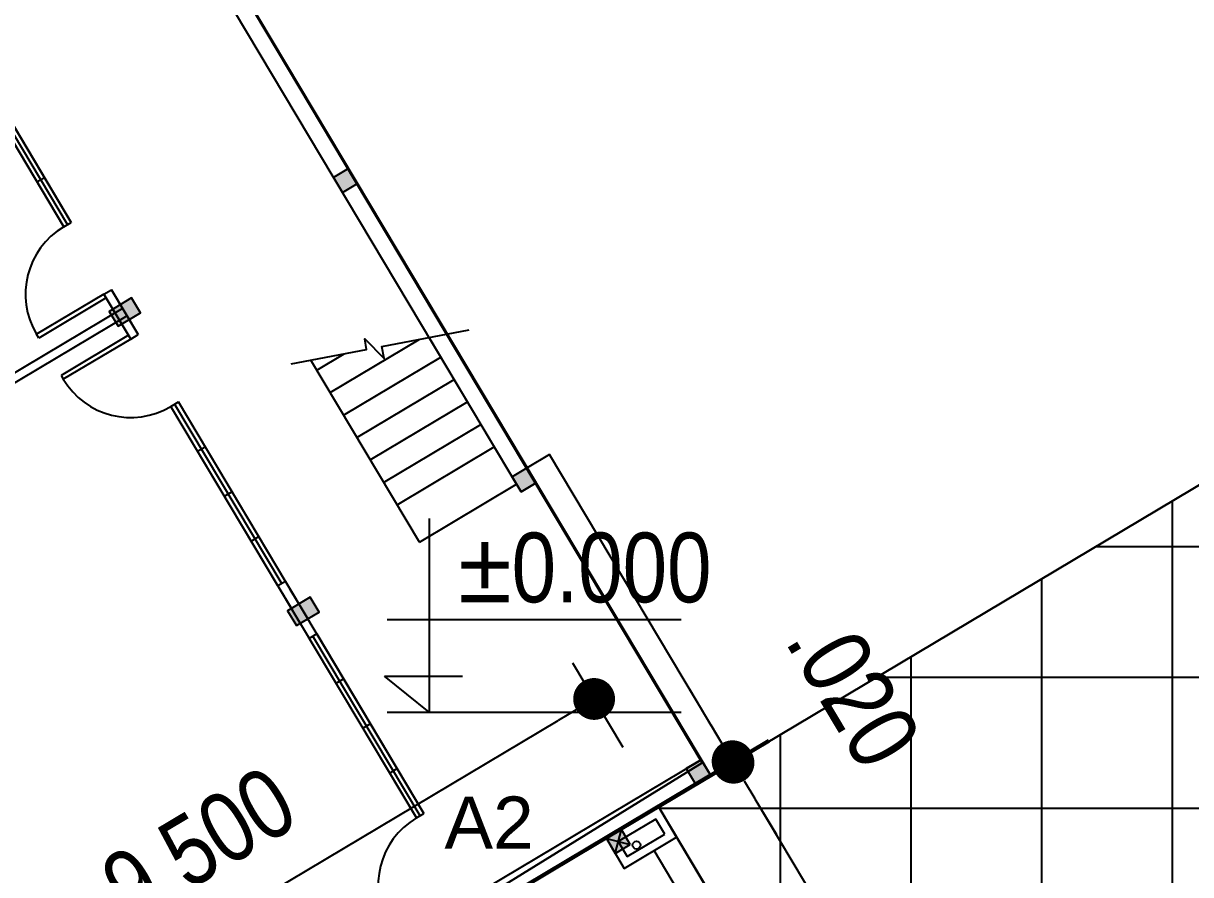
# Model space of a CAD drawing. Header units: millimetres. Extents: x 120 to 288, y 58 to 216.
# Drawn here: x 223.954 to 227.302, y 203.936 to 206.379 of the extents above; entities that cross this region are included whole.
import ezdxf

# ---------------------------------------------------------------- set-up
doc = ezdxf.new("R2010")
doc.units = ezdxf.units.MM
doc.header["$LTSCALE"] = 0.3
doc.header["$MEASUREMENT"] = 0
doc.layers.get('0').update_dxf_attribs({"linetype": 'CONTINUOUS', "lineweight": 13})
doc.layers.get('DEFPOINTS').update_dxf_attribs({"linetype": 'CONTINUOUS', "lineweight": 13})
for name, color, linetype in [('HATCH', 8, 'CONTINUOUS'), ('HATCH1', 8, 'CONTINUOUS'), ('LAYER 1', 1, 'CONTINUOUS'), ('LAYER1', 1, 'CONTINUOUS'), ('Layer2', 4, 'CONTINUOUS'), ('LAYER7', 7, 'CONTINUOUS'), ('TEXT', 1, 'CONTINUOUS'), ('TUONG', 7, 'CONTINUOUS')]:
    doc.layers.add(name, color=color, linetype=linetype)
doc.styles.add('HELVE-KT', font='vhelvcn.TTF')
doc.styles.add('VNI_HELVE', font='vhelven.TTF')
doc.dimstyles.new('1-400', dxfattribs={"dimtxt": 0.2, "dimasz": 0.12, "dimexe": 0.12, "dimexo": 0.2, "dimgap": 0.12, "dimtad": 1, "dimdec": 3, "dimlfac": 4, "dimzin": 4, "dimdsep": 46, "dimtxsty": 'HELVE-KT', "dimblk1": 'DOT', "dimblk2": 'DOT', "dimsah": 1, "dimcen": -0.18, "dimadec": 3, "dimazin": 0, "dimtfac": 1, "dimtdec": 3, "dimtmove": 2, "dimatfit": 3, "dimldrblk": 'DOT', "dimfxl": 0, "dimtolj": 1, "dimtzin": 4, "dimarcsym": 0})

# ---------------------------------------------------------------- blocks, each defined once
blk = doc.blocks.new('TTAT')
at = {"layer": 'HATCH', "ltscale": 5}
for points in [[(-121957.51, 340860.551), (-121957.51, 340860.251), (-121957.31, 340860.251), (-121957.31, 340860.551)], [(-121953.51, 340860.551), (-121953.51, 340860.251), (-121953.31, 340860.251), (-121953.31, 340860.551)], [(-121961.41, 340857.551), (-121961.41, 340857.351), (-121961.21, 340857.351), (-121961.21, 340857.551)], [(-121957.51, 340857.551), (-121957.51, 340857.351), (-121957.31, 340857.351), (-121957.31, 340857.551)], [(-121953.51, 340857.551), (-121953.51, 340857.351), (-121953.31, 340857.351), (-121953.31, 340857.551)]]:
    blk.add_hatch(color=256, dxfattribs=at).paths.add_polyline_path(points)
for p, q in [((-121961.41, 340857.351), (-121961.41, 340857.051)), ((-121957.31, 340857.351), (-121961.41, 340857.351)), ((-121957.31, 340857.051), (-121957.31, 340857.351)), ((-121961.41, 340857.051), (-121957.31, 340857.051))]:
    blk.add_line(p, q, dxfattribs=at)
for points in [[(-121961.21, 340857.351), (-121961.41, 340857.351), (-121961.41, 340867.551), (-121961.21, 340867.551)], [(-121957.51, 340860.551), (-121957.51, 340860.251), (-121957.31, 340860.251), (-121957.31, 340860.551)], [(-121953.51, 340860.551), (-121953.51, 340860.251), (-121953.31, 340860.251), (-121953.31, 340860.551)], [(-121961.41, 340857.551), (-121961.41, 340857.351), (-121961.21, 340857.351), (-121961.21, 340857.551)], [(-121957.51, 340857.551), (-121957.51, 340857.351), (-121957.31, 340857.351), (-121957.31, 340857.551)], [(-121957.51, 340857.551), (-121949.41, 340857.551), (-121949.41, 340857.351), (-121957.51, 340857.351)], [(-121953.51, 340857.551), (-121953.51, 340857.351), (-121953.31, 340857.351), (-121953.31, 340857.551)]]:
    blk.add_lwpolyline(points, close=True, dxfattribs=at)
for points in [[(-121953.46, 340860.401), (-121953.46, 340867.551)], [(-121953.36, 340860.401), (-121953.36, 340867.551)], [(-121960.11, 340860.501), (-121954.61, 340860.501)], [(-121960.11, 340860.401), (-121954.61, 340860.401)], [(-121957.01, 340860.501), (-121957.51, 340860.501)], [(-121957.11, 340860.501), (-121957.51, 340860.501)], [(-121957.01, 340860.401), (-121957.51, 340860.401)], [(-121957.11, 340860.401), (-121957.51, 340860.401)], [(-121957.01, 340860.501), (-121957.31, 340860.501)], [(-121957.01, 340860.401), (-121957.31, 340860.401)], [(-121953.71, 340860.501), (-121953.11, 340860.501)], [(-121953.11, 340860.501), (-121953.71, 340860.501)], [(-121953.71, 340860.501), (-121953.71, 340860.401)], [(-121953.71, 340860.501), (-121953.51, 340860.501)], [(-121953.71, 340860.401), (-121953.11, 340860.401)], [(-121953.11, 340860.401), (-121953.71, 340860.401)], [(-121953.71, 340860.401), (-121953.51, 340860.401)], [(-121953.11, 340860.501), (-121953.31, 340860.501)], [(-121953.11, 340860.401), (-121953.31, 340860.401)], [(-121953.11, 340860.501), (-121953.11, 340860.401)], [(-121952.21, 340860.501), (-121949.41, 340860.501)], [(-121949.41, 340860.501), (-121952.21, 340860.501)], [(-121952.21, 340860.401), (-121949.41, 340860.401)], [(-121949.41, 340860.401), (-121952.21, 340860.401)], [(-121954.899, 340859.064), (-121955.198, 340858.24), (-121955.084, 340858.191), (-121955.39, 340858.117), (-121955.261, 340858.069), (-121955.609, 340857.113)], [(-121957.41, 340858.851), (-121954.976, 340858.851)], [(-121957.41, 340858.851), (-121957.41, 340857.551)], [(-121956.91, 340858.851), (-121956.91, 340857.551)], [(-121956.61, 340858.851), (-121956.61, 340857.551)], [(-121956.31, 340858.851), (-121956.31, 340857.551)], [(-121956.01, 340858.851), (-121956.01, 340857.551)], [(-121955.71, 340858.851), (-121955.71, 340857.551)], [(-121955.41, 340858.851), (-121955.41, 340857.66)], [(-121955.11, 340858.851), (-121955.11, 340858.484)], [(-121957.41, 340857.551), (-121955.449, 340857.551)]]:
    blk.add_lwpolyline(points, dxfattribs=at)
at = {"layer": 'HATCH', "linetype": 'Continuous'}
for points in [[(-121953.71, 340860.501), (-121953.71, 340861.401)], [(-121953.66, 340861.401), (-121953.71, 340861.401)], [(-121953.66, 340860.501), (-121953.66, 340861.401)], [(-121953.16, 340860.501), (-121953.16, 340861.401)], [(-121953.16, 340861.401), (-121953.11, 340861.401)], [(-121953.11, 340860.501), (-121953.11, 340861.401)], [(-121960.11, 340860.501), (-121960.11, 340860.401)], [(-121957.71, 340860.501), (-121960.11, 340860.501)], [(-121960.11, 340860.451), (-121957.71, 340860.451)], [(-121957.71, 340860.401), (-121960.11, 340860.401)], [(-121959.51, 340860.501), (-121959.51, 340860.401)], [(-121958.91, 340860.501), (-121958.91, 340860.401)], [(-121958.31, 340860.501), (-121958.31, 340860.401)], [(-121957.71, 340860.401), (-121957.71, 340860.501)], [(-121957.01, 340860.501), (-121954.61, 340860.501)], [(-121957.01, 340860.401), (-121957.01, 340860.501)], [(-121954.61, 340860.451), (-121957.01, 340860.451)], [(-121957.01, 340860.401), (-121954.61, 340860.401)], [(-121956.41, 340860.501), (-121956.41, 340860.401)], [(-121955.81, 340860.501), (-121955.81, 340860.401)], [(-121955.21, 340860.501), (-121955.21, 340860.401)], [(-121954.61, 340860.501), (-121954.61, 340860.401)], [(-121952.21, 340860.501), (-121952.21, 340860.401)], [(-121949.81, 340860.501), (-121952.21, 340860.501)], [(-121952.21, 340860.451), (-121949.81, 340860.451)], [(-121949.81, 340860.401), (-121952.21, 340860.401)], [(-121951.61, 340860.501), (-121951.61, 340860.401)]]:
    blk.add_lwpolyline(points, dxfattribs=at)
for centre, start, end in [((-121961.01, 340860.501), 0, 90), ((-121953.71, 340860.501), 90, 180), ((-121953.11, 340860.501), 0, 90)]:
    blk.add_arc(centre, 0.9, start, end, dxfattribs=at)
blk = doc.blocks.new('_DOT')
at = {"color": 0, "linetype": 'ByBlock'}
blk.add_line((-0.5, 0), (-1, 0), dxfattribs=at)
at = {"color": 0, "linetype": 'ByBlock', "const_width": 0.5}
blk.add_lwpolyline([(-0.25, 0, 1), (0.25, 0, 1)], format="xyb", close=True, dxfattribs=at)
blk = doc.blocks.new('*D1500')
at = {"layer": 'DEFPOINTS', "color": 0, "lineweight": -2, "ltscale": 5}
for p in [(225.9908, 204.2574), (225.3012, 203.8519), (225.3037, 203.8476)]:
    blk.add_point(p, dxfattribs=at)
at = {"layer": 'LAYER 1', "color": 0, "lineweight": -2, "ltscale": 5}
for p, q in [((225.9268, 204.3647), (225.8653, 204.4678)), ((225.4729, 203.9543), (226.0913, 204.3231)), ((225.4755, 203.95), (226.0939, 204.3188)), ((225.9883, 204.2617), (225.9908, 204.2574)), ((226.0523, 204.1543), (226.1138, 204.0513))]:
    blk.add_line(p, q, dxfattribs=at)
at = {"layer": 'LAYER 1', "color": 0, "lineweight": -2, "ltscale": 5, "xscale": 0.12, "yscale": 0.12, "zscale": 0.12}
for p, rotation in [((225.9883, 204.2617), 300.8132059746077), ((225.9908, 204.2574), 120.8132059746078)]:
    blk.add_blockref('_DOT', p, dxfattribs=dict(at, rotation=rotation))
at = {"layer": 'LAYER 1', "color": 0, "ltscale": 5, "insert": (226.3349, 204.4655), "char_height": 0.2, "attachment_point": 5, "rotation": 300.8132, "style": 'HELVE-KT'}
blk.add_mtext('\\A1;.020', dxfattribs=at)
blk = doc.blocks.new('*D1503')
at = {"layer": 'DEFPOINTS', "color": 0, "lineweight": -2, "ltscale": 5}
for p in [(225.3041, 203.8478), (228.8722, 199.4264), (228.1854, 199.0168)]:
    blk.add_point(p, dxfattribs=at)
at = {"layer": 'LAYER 1', "color": 0, "lineweight": -2, "ltscale": 5}
for p, q in [((225.4758, 203.9502), (226.0939, 204.3188)), ((226.0523, 204.1543), (228.8107, 199.5295)), ((228.3572, 199.1192), (228.9752, 199.4879))]:
    blk.add_line(p, q, dxfattribs=at)
at = {"layer": 'LAYER 1', "color": 0, "lineweight": -2, "ltscale": 5, "xscale": 0.12, "yscale": 0.12, "zscale": 0.12}
for p, rotation in [((225.9908, 204.2574), 120.8132059759951), ((228.8722, 199.4264), 300.8132059759951)]:
    blk.add_blockref('_DOT', p, dxfattribs=dict(at, rotation=rotation))
at = {"layer": 'LAYER 1', "color": 0, "ltscale": 5, "insert": (227.6223, 201.9557), "char_height": 0.2, "attachment_point": 5, "rotation": 300.8132, "style": 'HELVE-KT'}
blk.add_mtext('\\A1;22.500', dxfattribs=at)
blk = doc.blocks.new('*D1505')
at = {"layer": 'DEFPOINTS', "color": 0, "lineweight": -2, "ltscale": 5}
for p in [(225.591, 204.4404), (225.7764, 204.1295), (223.7367, 202.9129)]:
    blk.add_point(p, dxfattribs=at)
at = {"layer": 'LAYER 1', "color": 0, "lineweight": -2, "ltscale": 5}
for p, q in [((225.674, 204.3013), (225.5295, 204.5435)), ((223.6543, 203.2853), (225.4879, 204.379)), ((223.6342, 203.0847), (223.4898, 203.3269))]:
    blk.add_line(p, q, dxfattribs=at)
at = {"layer": 'LAYER 1', "color": 0, "lineweight": -2, "ltscale": 5, "xscale": 0.12, "yscale": 0.12, "zscale": 0.12}
for p, rotation in [((225.591, 204.4404), 30.8132059759178), ((223.5512, 203.2238), 210.8132059759178)]:
    blk.add_blockref('_DOT', p, dxfattribs=dict(at, rotation=rotation))
at = {"layer": 'LAYER 1', "color": 0, "ltscale": 5, "insert": (224.4573, 204.0229), "char_height": 0.2, "attachment_point": 5, "rotation": 30.8132, "style": 'HELVE-KT'}
blk.add_mtext('\\A1;9.500', dxfattribs=at)

msp = doc.modelspace()

# ---------------------------------------------------------------- hatches: boundary and pattern name
at = {"layer": 'HATCH', "lineweight": -2, "ltscale": 0.08}
h = msp.add_hatch(dxfattribs=at)
h.set_pattern_fill('NET', color=256, scale=3, style=0)
h.set_pattern_definition([(0, (0, 39.12727), (0, 0.375), []), (90, (0, 39.12727), (-0.375, 2e-17), [])])
h.paths.add_polyline_path([(228.65779, 199.29852), (231.13592, 200.77656), (228.24815, 205.60372), (225.77643, 204.12951)])
at = {"layer": 'LAYER7', "ltscale": 5}
h = msp.add_hatch(color=256, dxfattribs=at)
h.paths.add_polyline_path([(225.66041, 204.0312), (225.62614, 204.03987), (225.65175, 203.99693)])
h.paths.add_polyline_path([(225.66041, 204.0312), (225.65175, 203.99693), (225.69469, 204.02254)])
h.paths.add_polyline_path([(225.66908, 204.06548), (225.66041, 204.0312), (225.69469, 204.02254)])
h.paths.add_polyline_path([(225.66908, 204.06548), (225.62614, 204.03987), (225.66041, 204.0312)])
h = msp.add_hatch(color=256, dxfattribs=at)
h.paths.add_polyline_path([(225.66041, 204.0312), (225.62614, 204.03987), (225.65175, 203.99693)])
h.paths.add_polyline_path([(225.66041, 204.0312), (225.65175, 203.99693), (225.69469, 204.02254)])
h.paths.add_polyline_path([(225.66908, 204.06548), (225.66041, 204.0312), (225.69469, 204.02254)])
h.paths.add_polyline_path([(225.66908, 204.06548), (225.62614, 204.03987), (225.66041, 204.0312)])

# ---------------------------------------------------------------- linework, layer by layer
at = {"layer": 'HATCH', "lineweight": -2, "ltscale": 0.08}
msp.add_lwpolyline([(225.77643, 204.12951), (228.24815, 205.60372)], dxfattribs=at)
at = {"layer": 'HATCH1', "ltscale": 5}
msp.add_lwpolyline([(208.98014, 205.33449), (217.29663, 210.2008), (218.8222, 211.15273), (218.5989, 211.52713), (220.76675, 212.86611), (225.90127, 204.25738), (223.73343, 202.91839), (223.51206, 203.28955), (213.59128, 197.48367), (211.79067, 200.54935), (211.07975, 200.13871), (210.09162, 201.84941), (210.78714, 202.25792)], close=True, dxfattribs=at)
at = {"layer": 'HATCH1', "linetype": 'Continuous', "ltscale": 0.7}
msp.add_lwpolyline([(218.5989, 211.52713), (223.73343, 202.91839), (225.90127, 204.25738), (220.76675, 212.86611), (218.5989, 211.52713)], dxfattribs=at)
at = {"layer": 'LAYER 1', "ltscale": 5}
msp.add_circle((225.71247, 204.02099), 0.01125, dxfattribs=at)
at = {"layer": 'LAYER1', "linetype": 'Continuous', "ltscale": 0.05}
for points in [[(225.11787, 204.95819), (225.11787, 204.40258)], [(224.99685, 204.66825), (225.84052, 204.66825)], [(224.98996, 204.50616), (225.21301, 204.50616)], [(224.98996, 204.50616), (225.21301, 204.50616)], [(225.11787, 204.40258), (224.98996, 204.50616)], [(224.99685, 204.40258), (225.84052, 204.40258)]]:
    msp.add_lwpolyline(points, dxfattribs=at)
at = {"layer": 'Layer2', "lineweight": -2, "ltscale": 0.08}
msp.add_lwpolyline([(228.65779, 199.29852), (231.13592, 200.77656), (228.24815, 205.60372), (225.77643, 204.12951)], close=True, dxfattribs=at)
at = {"layer": 'LAYER7', "ltscale": 5}
for p, q in [((225.77643, 204.12951), (225.62614, 204.03987)), ((228.65779, 199.29852), (225.77643, 204.12951)), ((225.82766, 204.04363), (225.77643, 204.12951)), ((225.76777, 204.09523), (225.66041, 204.0312)), ((225.79338, 204.05229), (225.76777, 204.09523)), ((225.2826, 203.83497), (225.66908, 204.06548)), ((225.66908, 204.06548), (225.62614, 204.03987)), ((225.66908, 204.06548), (225.62614, 204.03987)), ((225.62614, 204.03987), (225.69469, 204.02254)), ((225.62614, 204.03987), (225.69469, 204.02254)), ((225.62614, 204.03987), (225.67736, 203.95398)), ((225.62614, 204.03987), (225.65175, 203.99693)), ((225.62614, 204.03987), (225.65175, 203.99693)), ((225.65175, 203.99693), (225.66908, 204.06548)), ((225.65175, 203.99693), (225.66908, 204.06548)), ((225.69469, 204.02254), (225.66908, 204.06548)), ((225.69469, 204.02254), (225.66908, 204.06548)), ((225.67736, 203.95398), (225.82766, 204.04363)), ((225.68603, 203.98826), (225.79338, 204.05229)), ((225.65175, 203.99693), (225.69469, 204.02254)), ((225.65175, 203.99693), (225.69469, 204.02254)), ((225.66041, 204.0312), (225.68603, 203.98826)), ((228.54215, 199.34599), (225.76324, 204.00521))]:
    msp.add_line(p, q, dxfattribs=at)

# ---------------------------------------------------------------- block references
at = {"layer": 'TUONG', "xscale": 0.2500000000083285, "yscale": 0.2500000000145519, "zscale": 0.25, "rotation": 120.8132059797431}
msp.add_blockref('TTAT', (57793.16029, 70040.87726), dxfattribs=at)

# ---------------------------------------------------------------- texts
at = {"layer": 'LAYER1', "linetype": 'Continuous', "ltscale": 0.05, "insert": (225.20109, 204.91769), "char_height": 0.2, "width": 15.1845217, "attachment_point": 1, "style": 'HELVE-KT'}
msp.add_mtext('±0.000', dxfattribs=at)
at = {"layer": 'TEXT', "color": 4, "linetype": 'ByBlock', "style": 'VNI_HELVE'}
msp.add_text('A2', height=0.15, dxfattribs=at).set_placement((225.16144, 204.01043))

# ---------------------------------------------------------------- dimensions: what is measured, and where the dimension line sits
at = {"layer": 'LAYER 1', "ltscale": 5}
for p1, p2, distance, picture, middle in [((225.30118, 203.85188), (225.30374, 203.84758), 0.8, '*D1500', (226.3349, 204.46551)), ((223.73668, 202.91294), (225.77643, 204.12951), 0.36201, '*D1505', (224.45733, 204.02291)), ((225.30407, 203.84778), (228.18542, 199.01679), 0.79962, '*D1503', (227.62227, 201.95567))]:
    dim = msp.add_aligned_dim(p1=p1, p2=p2, distance=distance, dimstyle='1-400', dxfattribs=at)
    dim.commit()
    dim.dimension.update_dxf_attribs({"geometry": picture, "text_midpoint": middle})

doc.saveas('drawing.dxf')
